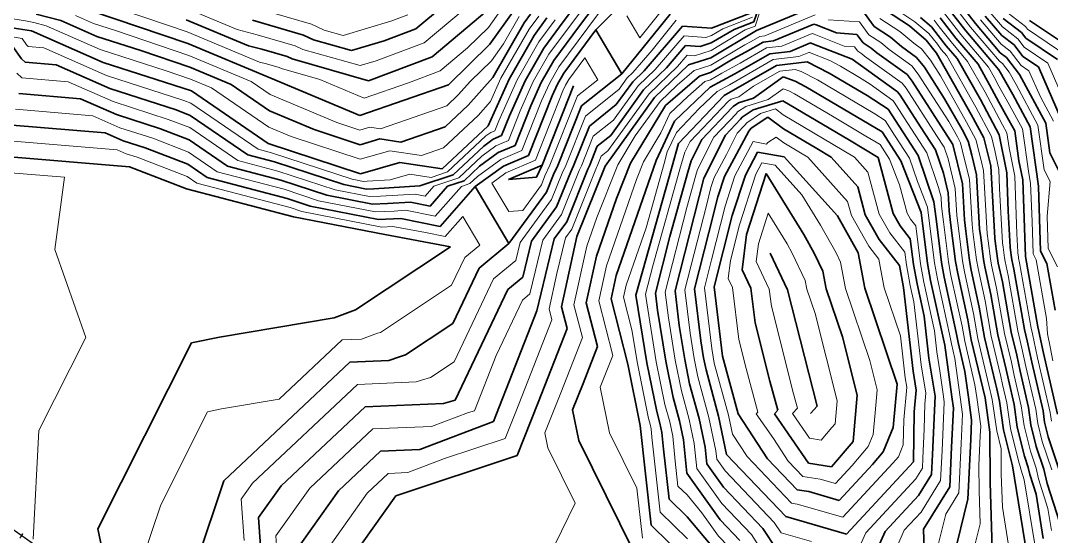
# Model space of a CAD drawing. Header units: millimetres. Extents: x -861324 to 439029, y -308065 to 694685.
# Drawn here: x -289359 to -162826, y 163648 to 227030 of the extents above; entities that cross this region are included whole.
import ezdxf

# ---------------------------------------------------------------- set-up
doc = ezdxf.new("R2010")
doc.units = ezdxf.units.MM
for name, color, linetype, lineweight in [('C-TOPO-MAJR', 7, 'Continuous', 35), ('C-TOPO-MINR', 7, 'Continuous', 9), ('S-BEAM', 12, 'Continuous', 9)]:
    doc.layers.add(name, color=color, linetype=linetype, lineweight=lineweight)

# ---------------------------------------------------------------- blocks, each defined once
blk = doc.blocks.new('Dầm C52 - Dầm C52-19794-BỐ TRÍ BÈ PIN HỒ BẢN MÒNG')
at = {"layer": 'S-BEAM', "color": 7}
for p, q in [((-39613, -20), (-39613, 20)), ((-39613, 20), (-39433, 20)), ((-39393, 20), (-38947, 20)), ((38987, 20), (39347, 20)), ((39387, 20), (39613, 20)), ((39613, 20), (39613, -20)), ((-39433, -20), (-39613, -20)), ((-38947, -20), (-39393, -20)), ((39347, -20), (38987, -20)), ((39613, -20), (39387, -20))]:
    blk.add_line(p, q, dxfattribs=at)
blk = doc.blocks.new('Dầm C52 - Hộp 40x60-V214-BỐ TRÍ BÈ PIN HỒ BẢN MÒNG')
at = {"layer": 'S-BEAM', "color": 7}
for p, q in [((-145891, 20), (145891, 20)), ((145891, -20), (-145891, -20))]:
    blk.add_line(p, q, dxfattribs=at)
blk = doc.blocks.new('HOBANMONG_BEPIN 6_rvt-1-BỐ TRÍ BÈ PIN HỒ BẢN MÒNG')
at = {"layer": 'S-BEAM', "lineweight": 9}
for name, p, rotation in [('Dầm C52 - Hộp 40x60-V214-BỐ TRÍ BÈ PIN HỒ BẢN MÒNG', (-329777, 192132), 324.9999999999993), ('Dầm C52 - Dầm C52-19794-BỐ TRÍ BÈ PIN HỒ BẢN MÒNG', (-311820, 131500), 54.99999999999903)]:
    blk.add_blockref(name, p, dxfattribs=dict(at, rotation=rotation))

msp = doc.modelspace()

# ---------------------------------------------------------------- linework, layer by layer
at = {"layer": 'C-TOPO-MAJR'}
for p, q in [((-215650, 233194), (-220736, 226391)), ((-218929, 231974), (-222744, 226872)), ((-213413, 231261), (-218729, 225910)), ((-199364, 226897), (-198164, 230388)), ((-176263, 229528), (-173341, 225766)), ((-174334, 229495), (-172143, 226674)), ((-284420, 227029), (-287438, 227834)), ((-268817, 224212), (-280817, 228280)), ((-237460, 228834), (-240824, 226014)), ((-232111, 228223), (-238838, 222583)), ((-228766, 228314), (-231750, 224133)), ((-226758, 227833), (-227550, 226763)), ((-215553, 220485), (-209637, 227836)), ((-204537, 226088), (-199693, 227990)), ((-199034, 225804), (-191610, 228905)), ((-186103, 228393), (-184564, 226291)), ((-183203, 228295), (-180235, 226368)), ((-288022, 225778), (-294511, 226790)), ((-280012, 225078), (-284420, 227029)), ((-261398, 223930), (-269037, 227124)), ((-254642, 225259), (-260878, 227063)), ((-227550, 226763), (-231390, 220043)), ((-224751, 227352), (-226334, 225213)), ((-222744, 226872), (-225118, 223662)), ((-201786, 225946), (-199364, 226897)), ((-196953, 224528), (-192004, 226595)), ((-192004, 226595), (-191685, 226495)), ((-191685, 226495), (-189209, 225520)), ((-178911, 227422), (-177558, 226268)), ((-176487, 227366), (-174539, 224857)), ((-172143, 226674), (-169100, 223086)), ((-170945, 227582), (-168918, 225192)), ((-168736, 227299), (-166480, 225557)), ((-165512, 227062), (-159754, 223175)), ((-279206, 221876), (-288022, 225778)), ((-253402, 224672), (-254642, 225259)), ((-240824, 226014), (-244734, 224547)), ((-220736, 226391), (-223903, 222112)), ((-218729, 225910), (-222687, 220561)), ((-215553, 220485), (-218729, 225910)), ((-212822, 220853), (-208098, 226343)), ((-208098, 226343), (-204537, 226088)), ((-204623, 222467), (-199034, 225804)), ((-204580, 224278), (-201786, 225946)), ((-189209, 225520), (-186694, 225339)), ((-186694, 225339), (-185925, 224288)), ((-184564, 226291), (-182585, 225007)), ((-180235, 226368), (-178205, 224638)), ((-177558, 226268), (-176712, 225203)), ((-173341, 225766), (-169282, 220980)), ((-166480, 225557), (-165949, 224859)), ((-274596, 223335), (-280012, 225078)), ((-258631, 219954), (-268817, 224212)), ((-248723, 223340), (-253402, 224672)), ((-244734, 224547), (-248723, 223340)), ((-231750, 224133), (-236852, 219151)), ((-226334, 225213), (-229406, 219836)), ((-210091, 221221), (-207729, 223966)), ((-207729, 223966), (-205949, 223839)), ((-205949, 223839), (-204580, 224278)), ((-200361, 223138), (-198211, 224379)), ((-198211, 224379), (-196953, 224528)), ((-194872, 223251), (-192398, 224285)), ((-192398, 224285), (-192238, 224235)), ((-192238, 224235), (-187286, 222284)), ((-185925, 224288), (-184935, 223645)), ((-182585, 225007), (-181232, 223853)), ((-178205, 224638), (-176936, 223041)), ((-176712, 225203), (-175738, 223949)), ((-174539, 224857), (-171834, 221667)), ((-168918, 225192), (-167414, 224032)), ((-167414, 224032), (-166349, 222632)), ((-165949, 224859), (-162086, 222252)), ((-289231, 222316), (-290335, 223904)), ((-268596, 221301), (-274596, 223335)), ((-259755, 223508), (-261398, 223930)), ((-256636, 222607), (-259755, 223508)), ((-225118, 223662), (-227422, 219630)), ((-201872, 222325), (-200361, 223138)), ((-201687, 220472), (-197387, 222953)), ((-197387, 222953), (-194872, 223251)), ((-184935, 223645), (-184259, 223068)), ((-184259, 223068), (-180543, 220393)), ((-181232, 223853), (-179374, 222515)), ((-176936, 223041), (-172668, 215485)), ((-175738, 223949), (-174385, 222354)), ((-169100, 223086), (-168348, 222506)), ((-288810, 221918), (-289231, 222316)), ((-285012, 221601), (-288810, 221918)), ((-278400, 218674), (-285012, 221601)), ((-268375, 218390), (-279206, 221876)), ((-256017, 222313), (-256636, 222607)), ((-246659, 219648), (-256017, 222313)), ((-238838, 222583), (-246659, 219648)), ((-223903, 222112), (-225439, 219424)), ((-211537, 217562), (-207360, 221590)), ((-207360, 221590), (-204623, 222467)), ((-204666, 220657), (-201872, 222325)), ((-203014, 217806), (-196563, 221527)), ((-196563, 221527), (-192791, 221975)), ((-192791, 221975), (-190120, 220586)), ((-187286, 222284), (-181711, 218270)), ((-179374, 222515), (-178422, 221318)), ((-174385, 222354), (-171540, 217316)), ((-171834, 221667), (-170411, 219148)), ((-168348, 222506), (-166749, 220405)), ((-166349, 222632), (-164417, 221328)), ((-263503, 219172), (-268596, 221301)), ((-222687, 220561), (-223455, 219217)), ((-220506, 216541), (-215553, 220485)), ((-214214, 219511), (-212822, 220853)), ((-212876, 218536), (-210091, 221221)), ((-210198, 216588), (-206035, 220218)), ((-206035, 220218), (-204666, 220657)), ((-204709, 218846), (-201687, 220472)), ((-190120, 220586), (-185436, 217822)), ((-180543, 220393), (-179908, 219594)), ((-178422, 221318), (-175931, 217431)), ((-169282, 220980), (-167578, 217937)), ((-166749, 220405), (-163516, 214438)), ((-164417, 221328), (-161608, 214916)), ((-258792, 215937), (-263503, 219172)), ((-247719, 215367), (-258631, 219954)), ((-236852, 219151), (-247719, 215367)), ((-231390, 220043), (-234410, 216627)), ((-229406, 219836), (-231969, 214102)), ((-227422, 219630), (-229344, 215329)), ((-225439, 219424), (-226720, 216556)), ((-225343, 209263), (-221471, 219011)), ((-223455, 219217), (-224096, 217784)), ((-216238, 216700), (-214214, 219511)), ((-199402, 217498), (-195739, 220101)), ((-195739, 220101), (-194291, 219582)), ((-194291, 219582), (-192955, 218888)), ((-179908, 219594), (-174926, 211821)), ((-170411, 219148), (-169260, 216991)), ((-282002, 217423), (-289597, 218059)), ((-270277, 216059), (-278400, 218674)), ((-258953, 211919), (-268375, 218390)), ((-224096, 217784), (-226999, 210473)), ((-216924, 212915), (-212876, 218536)), ((-209093, 214667), (-204709, 218846)), ((-208608, 211926), (-203014, 217806)), ((-192955, 218888), (-183587, 213360)), ((-185436, 217822), (-182880, 216148)), ((-181711, 218270), (-181394, 217871)), ((-181394, 217871), (-178903, 213984)), ((-167578, 217937), (-165423, 213959)), ((-277594, 215472), (-282002, 217423)), ((-234410, 216627), (-237237, 213978)), ((-226720, 216556), (-228656, 211683)), ((-223410, 209230), (-220506, 216541)), ((-219540, 214071), (-216238, 216700)), ((-217610, 209131), (-211537, 217562)), ((-214474, 209492), (-210198, 216588)), ((-201992, 216356), (-201898, 216476)), ((-201898, 216476), (-201218, 216927)), ((-201218, 216927), (-199402, 217498)), ((-199422, 216049), (-195790, 217190)), ((-195790, 217190), (-187595, 212331)), ((-175931, 217431), (-173797, 213653)), ((-171540, 217316), (-169238, 213002)), ((-169260, 216991), (-168408, 215470)), ((-272179, 213729), (-277594, 215472)), ((-268527, 215386), (-270277, 216059)), ((-261461, 210533), (-268527, 215386)), ((-253336, 213643), (-258792, 215937)), ((-229344, 215329), (-230312, 212892)), ((-205722, 212436), (-201992, 216356)), ((-200971, 214906), (-200782, 215147)), ((-200782, 215147), (-199422, 216049)), ((-199666, 213817), (-197626, 215170)), ((-197626, 215170), (-195701, 213732)), ((-182880, 216148), (-179183, 210461)), ((-172668, 215485), (-171134, 212608)), ((-168408, 215470), (-167330, 213481)), ((-278992, 213246), (-290385, 214199)), ((-237237, 213978), (-242670, 212086)), ((-231969, 214102), (-237622, 208805)), ((-221476, 209197), (-219540, 214071)), ((-211339, 209853), (-209093, 214667)), ((-202835, 212946), (-200971, 214906)), ((-178903, 213984), (-177054, 211141)), ((-165423, 213959), (-164397, 206667)), ((-163516, 214438), (-163000, 210772)), ((-276788, 212270), (-278992, 213246)), ((-268679, 212382), (-272179, 213729)), ((-247681, 211783), (-253336, 213643)), ((-230312, 212892), (-231345, 212452)), ((-218575, 211601), (-216924, 212915)), ((-205500, 207659), (-202835, 212946)), ((-202944, 207855), (-199949, 213456)), ((-199949, 213456), (-199666, 213817)), ((-195701, 213732), (-191603, 211302)), ((-183587, 213360), (-181312, 209782)), ((-173797, 213653), (-173030, 212215)), ((-171134, 212608), (-170267, 209168)), ((-169238, 213002), (-168308, 208321)), ((-167330, 213481), (-166815, 209815)), ((-274081, 211399), (-276788, 212270)), ((-268831, 209378), (-274081, 211399)), ((-263968, 209147), (-268679, 212382)), ((-247644, 208199), (-258953, 211919)), ((-245258, 212486), (-247681, 211783)), ((-242670, 212086), (-245258, 212486)), ((-232493, 211614), (-236261, 208082)), ((-231345, 212452), (-232493, 211614)), ((-228656, 211683), (-230722, 210802)), ((-219543, 209164), (-218575, 211601)), ((-209393, 209122), (-208608, 211926)), ((-207054, 209793), (-205722, 212436)), ((-187595, 212331), (-184099, 210216)), ((-174926, 211821), (-173757, 206967)), ((-173030, 212215), (-172596, 210494)), ((-275983, 209068), (-291173, 210339)), ((-258183, 209670), (-261461, 210533)), ((-230722, 210802), (-233016, 209125)), ((-226999, 210473), (-230099, 209152)), ((-200389, 208051), (-198891, 210852)), ((-198891, 210852), (-195612, 210273)), ((-195612, 210273), (-189093, 203021)), ((-191603, 211302), (-189855, 210245)), ((-189855, 210245), (-186596, 206619)), ((-184099, 210216), (-182239, 203311)), ((-179183, 210461), (-177248, 204767)), ((-177054, 211141), (-176087, 208294)), ((-172596, 210494), (-172012, 208068)), ((-163000, 210772), (-161560, 207851)), ((-268983, 206374), (-275983, 209068)), ((-266475, 207761), (-268831, 209378)), ((-257412, 207422), (-263968, 209147)), ((-249700, 206881), (-258183, 209670)), ((-242797, 209604), (-247644, 208199)), ((-237622, 208805), (-242797, 209604)), ((-233016, 209125), (-234901, 207360)), ((-230099, 209152), (-233540, 206637)), ((-225343, 209263), (-229475, 207502)), ((-226048, 207771), (-225343, 209263)), ((-223939, 208111), (-223410, 209230)), ((-222321, 202313), (-219719, 208791)), ((-221829, 208451), (-221476, 209197)), ((-221078, 200493), (-217610, 209131)), ((-219719, 208791), (-219543, 209164)), ((-216250, 195700), (-211339, 209853)), ((-216209, 205173), (-214474, 209492)), ((-213836, 193303), (-209393, 209122)), ((-207446, 208390), (-207054, 209793)), ((-181312, 209782), (-178813, 203456)), ((-170267, 209168), (-169758, 200289)), ((-166815, 209815), (-166350, 207475)), ((-256641, 205174), (-266463, 207757)), ((-236261, 208082), (-240336, 206722)), ((-229475, 207502), (-226048, 207771)), ((-224806, 205951), (-223939, 208111)), ((-223563, 204132), (-221829, 208451)), ((-209668, 200481), (-207446, 208390)), ((-209026, 193806), (-205500, 207659)), ((-203751, 205361), (-202944, 207855)), ((-202002, 203063), (-200389, 208051)), ((-200254, 200765), (-197833, 208248)), ((-197833, 208248), (-193214, 200742)), ((-176087, 208294), (-175503, 205867)), ((-172012, 208068), (-171631, 201409)), ((-168308, 208321), (-168140, 203609)), ((-255871, 202926), (-268983, 206374)), ((-251757, 205563), (-257412, 207422)), ((-246898, 206332), (-249700, 206881)), ((-245991, 206371), (-246898, 206332)), ((-240336, 206722), (-245991, 206371)), ((-236938, 206679), (-239093, 204229)), ((-233540, 206637), (-237849, 201736)), ((-234901, 207360), (-236938, 206679)), ((-229408, 199623), (-233540, 206637)), ((-186596, 206619), (-185666, 203166)), ((-173757, 206967), (-173503, 202528)), ((-166350, 207475), (-166013, 198050)), ((-164392, 206628), (-164145, 198712)), ((-253814, 204244), (-256641, 205174)), ((-246152, 204465), (-251757, 205563)), ((-229408, 199623), (-224806, 205951)), ((-218664, 198097), (-216209, 205173)), ((-204858, 200984), (-203751, 205361)), ((-175503, 205867), (-175376, 203648)), ((-245407, 202598), (-253814, 204244)), ((-244338, 204543), (-246152, 204465)), ((-241510, 204718), (-244338, 204543)), ((-239093, 204229), (-241510, 204718)), ((-226632, 199913), (-223563, 204132)), ((-177248, 204767), (-176984, 202683)), ((-244661, 200731), (-255871, 202926)), ((-242685, 202715), (-245407, 202598)), ((-237849, 201736), (-242685, 202715)), ((-204216, 194309), (-202002, 203063)), ((-189093, 203021), (-186538, 198479)), ((-185666, 203166), (-183963, 200138)), ((-182239, 203311), (-181388, 201797)), ((-178813, 203456), (-178052, 197197)), ((-176984, 202683), (-176332, 197319)), ((-175376, 203648), (-175156, 201911)), ((-173503, 202528), (-173327, 201139)), ((-168140, 203609), (-167886, 199170)), ((-223855, 200203), (-222321, 202313)), ((-181388, 201797), (-180152, 200204)), ((-175156, 201911), (-174612, 197441)), ((-171631, 201409), (-171499, 200367)), ((-236606, 199243), (-244661, 200731)), ((-225992, 191377), (-223855, 200203)), ((-222953, 191858), (-221078, 200493)), ((-211431, 193554), (-209668, 200481)), ((-206621, 194057), (-204858, 200984)), ((-200775, 196385), (-200254, 200765)), ((-193214, 200742), (-191936, 198471)), ((-183963, 200138), (-181491, 196953)), ((-180152, 200204), (-179771, 197075)), ((-173327, 201139), (-172892, 197563)), ((-171499, 200367), (-171173, 197685)), ((-169758, 200289), (-169670, 199595)), ((-248244, 191478), (-236606, 199243)), ((-233068, 196621), (-229408, 199623)), ((-227700, 195500), (-226632, 199913)), ((-169670, 199595), (-169453, 197806)), ((-167886, 199170), (-167842, 198822)), ((-167842, 198822), (-167733, 197928)), ((-164145, 198712), (-163384, 197194)), ((-219914, 192340), (-218664, 198097)), ((-195206, 193960), (-197334, 198462)), ((-191936, 198471), (-190872, 196220)), ((-186538, 198479), (-185721, 194154)), ((-174612, 197441), (-174327, 195940)), ((-172892, 197563), (-172664, 196362)), ((-171173, 197685), (-171002, 196784)), ((-169453, 197806), (-169339, 197206)), ((-167733, 197928), (-167676, 197628)), ((-167676, 197628), (-167428, 196491)), ((-166013, 198050), (-164491, 189412)), ((-236304, 189821), (-233068, 196621)), ((-199711, 194134), (-200775, 196385)), ((-190872, 196220), (-190463, 194057)), ((-181491, 196953), (-180978, 194251)), ((-179771, 197075), (-179315, 194673)), ((-178052, 197197), (-177653, 195095)), ((-176332, 197319), (-175990, 195517)), ((-172664, 196362), (-171673, 191811)), ((-171002, 196784), (-170258, 193371)), ((-169339, 197206), (-168843, 194931)), ((-167428, 196491), (-166124, 189087)), ((-163384, 197194), (-162369, 191436)), ((-229530, 193999), (-227700, 195500)), ((-216875, 192821), (-216250, 195700)), ((-177653, 195095), (-175917, 187132)), ((-175990, 195517), (-174502, 188691)), ((-174327, 195940), (-173087, 190251)), ((-168843, 194931), (-167756, 188761)), ((-236001, 180399), (-229530, 193999)), ((-208513, 189555), (-209026, 193806)), ((-205852, 187680), (-206621, 194057)), ((-203191, 185806), (-204216, 194309)), ((-199198, 189883), (-199711, 194134)), ((-191578, 179643), (-195206, 193960)), ((-190463, 194057), (-188471, 188152)), ((-185721, 194154), (-181737, 182343)), ((-180978, 194251), (-179797, 183939)), ((-179315, 194673), (-178448, 190691)), ((-218541, 186988), (-219914, 192340)), ((-214816, 184793), (-216875, 192821)), ((-212491, 184996), (-213836, 193303)), ((-211175, 191429), (-211431, 193554)), ((-170258, 193371), (-169388, 188435)), ((-250850, 190525), (-248244, 191478)), ((-231309, 177763), (-225992, 191377)), ((-222266, 189182), (-222953, 191858)), ((-210166, 185198), (-211175, 191429)), ((-171673, 191811), (-171020, 188109)), ((-264941, 188139), (-250850, 190525)), ((-242123, 185939), (-236304, 189821)), ((-197384, 182724), (-199198, 189883)), ((-178448, 190691), (-177857, 185536)), ((-173087, 190251), (-172653, 187783)), ((-225811, 180107), (-222266, 189182)), ((-207841, 185401), (-208513, 189555)), ((-174502, 188691), (-174285, 187457)), ((-167756, 188761), (-167082, 185918)), ((-166124, 189087), (-165787, 187665)), ((-164491, 189412), (-163805, 186156)), ((-279882, 164574), (-268400, 187414)), ((-268400, 187414), (-264941, 188139)), ((-205516, 185604), (-205852, 187680)), ((-188471, 188152), (-186657, 180993)), ((-174285, 187457), (-173443, 183904)), ((-172653, 187783), (-170969, 180676)), ((-171020, 188109), (-169673, 182423)), ((-169388, 188435), (-168378, 184170)), ((-165787, 187665), (-165238, 185060)), ((-220314, 182450), (-218541, 186988)), ((-175917, 187132), (-175049, 180805)), ((-163805, 186156), (-162071, 178673)), ((-264428, 170484), (-248964, 185055)), ((-248964, 185055), (-244145, 185258)), ((-244145, 185258), (-242842, 185734)), ((-242842, 185734), (-242123, 185939)), ((-213288, 177296), (-214816, 184793)), ((-211269, 178998), (-212491, 184996)), ((-209249, 180700), (-210166, 185198)), ((-207230, 182402), (-207841, 185401)), ((-205210, 184104), (-205516, 185604)), ((-201267, 178694), (-203191, 185806)), ((-177857, 185536), (-177089, 180870)), ((-167082, 185918), (-166671, 183964)), ((-165238, 185060), (-163851, 179074)), ((-203671, 178414), (-205210, 184104)), ((-179797, 183939), (-179413, 181606)), ((-173443, 183904), (-173009, 180740)), ((-168378, 184170), (-168103, 182868)), ((-166671, 183964), (-165630, 179474)), ((-221615, 179189), (-220314, 182450)), ((-206075, 178135), (-207230, 182402)), ((-196422, 179168), (-197384, 182724)), ((-181737, 182343), (-182240, 177032)), ((-169673, 182423), (-169536, 181772)), ((-168103, 182868), (-167410, 179875)), ((-186657, 180993), (-187147, 175306)), ((-179413, 181606), (-179664, 178951)), ((-169536, 181772), (-169189, 180275)), ((-247077, 179586), (-237439, 179990)), ((-237439, 179990), (-236001, 180399)), ((-228415, 173585), (-225811, 180107)), ((-208480, 177855), (-209249, 180700)), ((-177089, 180870), (-177419, 173710)), ((-175049, 180805), (-174854, 179399)), ((-173009, 180740), (-172618, 177929)), ((-170969, 180676), (-170383, 176459)), ((-169189, 180275), (-168701, 176761)), ((-167410, 179875), (-167019, 177064)), ((-257386, 169872), (-247077, 179586)), ((-220851, 175440), (-221615, 179189)), ((-210884, 177576), (-211269, 178998)), ((-202692, 173718), (-203671, 178414)), ((-197663, 173181), (-201267, 178694)), ((-196830, 178724), (-196422, 179168)), ((-192634, 172645), (-196830, 178724)), ((-192394, 178755), (-191578, 179643)), ((-179664, 178951), (-179765, 172793)), ((-174854, 179399), (-175074, 174626)), ((-165630, 179474), (-165338, 177366)), ((-163851, 179074), (-163656, 177668)), ((-240371, 174318), (-231309, 177763)), ((-211944, 165044), (-213288, 177296)), ((-210639, 176401), (-210884, 177576)), ((-207990, 175507), (-208480, 177855)), ((-205341, 174612), (-206075, 178135)), ((-172618, 177929), (-172729, 175543)), ((-165338, 177366), (-164679, 174710)), ((-163656, 177668), (-163217, 175897)), ((-210428, 174365), (-210639, 176401)), ((-182240, 177032), (-183456, 174050)), ((-170383, 176459), (-170340, 170284)), ((-168701, 176761), (-167603, 172334)), ((-167019, 177064), (-166141, 173522)), ((-163217, 175897), (-161822, 171704)), ((-214132, 161849), (-220851, 175440)), ((-207569, 171435), (-207990, 175507)), ((-187147, 175306), (-189801, 172212)), ((-175074, 174626), (-175306, 169754)), ((-172729, 175543), (-173077, 168235)), ((-164679, 174710), (-163749, 171914)), ((-250345, 169259), (-245190, 174116)), ((-245190, 174116), (-240371, 174318)), ((-228415, 173585), (-243303, 168647)), ((-209757, 168239), (-210428, 174365)), ((-205130, 172576), (-205341, 174612)), ((-195431, 166093), (-202692, 173718)), ((-183456, 174050), (-184783, 172503)), ((-177419, 173710), (-177535, 171274)), ((-166141, 173522), (-165676, 172124)), ((-203086, 169707), (-205130, 172576)), ((-194032, 169369), (-197663, 173181)), ((-189801, 172212), (-192634, 172645)), ((-184783, 172503), (-188892, 168076)), ((-179765, 172793), (-187983, 163939)), ((-167603, 172334), (-165827, 161448)), ((-165676, 172124), (-165482, 171250)), ((-203479, 165697), (-207569, 171435)), ((-177535, 171274), (-179138, 168675)), ((-165482, 171250), (-164703, 168830)), ((-163749, 171914), (-163361, 170166)), ((-269195, 156270), (-264428, 170484)), ((-260151, 165974), (-257386, 169872)), ((-198245, 164624), (-203086, 169707)), ((-175306, 169754), (-178511, 164557)), ((-170340, 170284), (-170078, 162139)), ((-163361, 170166), (-161802, 165325)), ((-255874, 161463), (-250345, 169259)), ((-251597, 156952), (-243303, 168647)), ((-192616, 169152), (-194032, 169369)), ((-188892, 168076), (-192616, 169152)), ((-179138, 168675), (-183247, 164248)), ((-164703, 168830), (-163815, 163386)), ((-207526, 166043), (-209757, 168239)), ((-173077, 168235), (-174843, 161027)), ((-259428, 155800), (-260151, 165974)), ((-203873, 161687), (-207526, 166043)), ((-187983, 163939), (-195431, 166093)), ((-278055, 155940), (-279882, 164574)), ((-207482, 160651), (-211944, 165044)), ((-201059, 163156), (-203479, 165697)), ((-196572, 162074), (-198245, 164624)), ((-178511, 164557), (-178366, 158561)), ((-183247, 164248), (-185094, 160062))]:
    msp.add_line(p, q, dxfattribs=at)
at = {"layer": 'C-TOPO-MINR'}
for p, q in [((-217289, 232584), (-221740, 226631)), ((-268927, 225668), (-279428, 229227)), ((-217189, 229552), (-219733, 226151)), ((-175298, 229511), (-172742, 226220)), ((-288758, 227010), (-294166, 227854)), ((-262782, 225918), (-269148, 228579)), ((-253644, 226585), (-261440, 228840)), ((-234785, 228529), (-239831, 224298)), ((-230438, 228269), (-231930, 226178)), ((-213364, 224907), (-210406, 228582)), ((-199199, 226351), (-198599, 228096)), ((-182046, 228501), (-179573, 226895)), ((-176375, 228447), (-173940, 225312)), ((-170346, 228036), (-168827, 226245)), ((-168645, 228352), (-166013, 226320)), ((-287730, 226806), (-288758, 227010)), ((-286221, 226404), (-287730, 226806)), ((-280415, 226679), (-282619, 227655)), ((-277707, 225807), (-280415, 226679)), ((-252095, 225852), (-253644, 226585)), ((-243772, 226996), (-249755, 225185)), ((-241817, 227730), (-243772, 226996)), ((-228158, 227539), (-230078, 224178)), ((-225755, 227593), (-226942, 225988)), ((-223747, 227112), (-225726, 224438)), ((-221740, 226631), (-224511, 222887)), ((-214952, 227619), (-213364, 224907)), ((-211825, 223414), (-208867, 227089)), ((-203162, 226017), (-199528, 227444)), ((-197994, 225166), (-191807, 227750)), ((-190170, 227137), (-186399, 226866)), ((-186399, 226866), (-185244, 225290)), ((-183883, 227293), (-181410, 225688)), ((-179573, 226895), (-177882, 225453)), ((-177234, 227083), (-176599, 226284)), ((-171544, 227128), (-169009, 224139)), ((-289178, 224841), (-294856, 225726)), ((-279609, 223477), (-286221, 226404)), ((-268706, 222757), (-277707, 225807)), ((-260015, 221942), (-268927, 225668)), ((-260316, 225286), (-262782, 225918)), ((-255639, 223933), (-260316, 225286)), ((-249755, 225185), (-252095, 225852)), ((-231930, 226178), (-234481, 223687)), ((-226942, 225988), (-230398, 219940)), ((-219733, 226151), (-223295, 221337)), ((-204602, 223372), (-200410, 225875)), ((-204559, 225183), (-203162, 226017)), ((-200410, 225875), (-199199, 226351)), ((-195913, 223890), (-192201, 225440)), ((-192201, 225440), (-191962, 225365)), ((-191962, 225365), (-188247, 223902)), ((-185244, 225290), (-183760, 224326)), ((-181410, 225688), (-179719, 224245)), ((-177882, 225453), (-176824, 224122)), ((-176599, 226284), (-175139, 224403)), ((-173940, 225312), (-170558, 221323)), ((-172742, 226220), (-169191, 222033)), ((-168827, 226245), (-166947, 224795)), ((-166013, 226320), (-165749, 225973)), ((-165749, 225973), (-160920, 222713)), ((-288627, 224047), (-289178, 224841)), ((-288416, 223848), (-288627, 224047)), ((-239831, 224298), (-245697, 222097)), ((-230078, 224178), (-231570, 222088)), ((-225726, 224438), (-228414, 219733)), ((-211456, 221037), (-207914, 225155)), ((-207914, 225155), (-205243, 224963)), ((-205243, 224963), (-204559, 225183)), ((-204645, 221562), (-200453, 224065)), ((-200453, 224065), (-199698, 224471)), ((-199698, 224471), (-198622, 225092)), ((-198622, 225092), (-197994, 225166)), ((-183760, 224326), (-182745, 223461)), ((-179719, 224245), (-178790, 223576)), ((-176824, 224122), (-176337, 223495)), ((-175139, 224403), (-173109, 222010)), ((-169009, 224139), (-167881, 223269)), ((-166947, 224795), (-166149, 223746)), ((-286517, 223689), (-288416, 223848)), ((-278803, 220275), (-286517, 223689)), ((-271486, 220862), (-279609, 223477)), ((-261067, 219563), (-268706, 222757)), ((-254709, 223493), (-255639, 223933)), ((-247691, 221494), (-254709, 223493)), ((-234481, 223687), (-237845, 220867)), ((-224511, 222887), (-226430, 219527)), ((-214187, 220669), (-211825, 223414)), ((-208725, 221405), (-207544, 222778)), ((-207544, 222778), (-206654, 222714)), ((-206654, 222714), (-204602, 223372)), ((-201024, 221805), (-197799, 223666)), ((-197799, 223666), (-195913, 223890)), ((-193832, 222613), (-192595, 223130)), ((-192595, 223130), (-192515, 223105)), ((-192515, 223105), (-190038, 222129)), ((-188247, 223902), (-186990, 223811)), ((-186990, 223811), (-186605, 223286)), ((-186605, 223286), (-186110, 222965)), ((-186110, 222965), (-185772, 222676)), ((-182745, 223461), (-179958, 221454)), ((-178790, 223576), (-177679, 222179)), ((-176337, 223495), (-175660, 222697)), ((-167881, 223269), (-166549, 221519)), ((-166149, 223746), (-163251, 221790)), ((-259193, 221731), (-260015, 221942)), ((-257634, 221281), (-259193, 221731)), ((-245697, 222097), (-247691, 221494)), ((-231570, 222088), (-234121, 219597)), ((-220100, 222461), (-222079, 219786)), ((-218512, 219748), (-220100, 222461)), ((-206697, 220904), (-204645, 221562)), ((-203291, 220586), (-201024, 221805)), ((-202351, 219139), (-196975, 222240)), ((-196975, 222240), (-193832, 222613)), ((-190038, 222129), (-188703, 221435)), ((-188703, 221435), (-186361, 220053)), ((-185772, 222676), (-181127, 219331)), ((-179958, 221454), (-179165, 220456)), ((-177679, 222179), (-176433, 220236)), ((-175660, 222697), (-172104, 216401)), ((-173109, 222010), (-170975, 218232)), ((-169191, 222033), (-168815, 221743)), ((-168815, 221743), (-168015, 220692)), ((-166549, 221519), (-165583, 220867)), ((-163251, 221790), (-160911, 216447)), ((-289203, 219989), (-289836, 220585)), ((-269326, 217225), (-278803, 220275)), ((-268486, 219845), (-271486, 220862)), ((-257324, 221134), (-257634, 221281)), ((-252645, 219801), (-257324, 221134)), ((-237845, 220867), (-241756, 219400)), ((-223295, 221337), (-224447, 219320)), ((-214883, 219998), (-214187, 220669)), ((-213545, 219024), (-211456, 221037)), ((-212206, 218049), (-208725, 221405)), ((-208779, 219089), (-206697, 220904)), ((-204688, 219752), (-203291, 220586)), ((-199376, 218953), (-196151, 220814)), ((-196151, 220814), (-194265, 221038)), ((-194265, 221038), (-193541, 220779)), ((-193541, 220779), (-191538, 219737)), ((-179165, 220456), (-175428, 214626)), ((-176433, 220236), (-173233, 214569)), ((-170558, 221323), (-169847, 220064)), ((-168015, 220692), (-167163, 219171)), ((-165583, 220867), (-164178, 217661)), ((-283507, 219512), (-289203, 219989)), ((-277997, 217073), (-283507, 219512)), ((-265939, 218781), (-268486, 219845)), ((-258712, 217945), (-261067, 219563)), ((-247189, 217508), (-252645, 219801)), ((-241756, 219400), (-247189, 217508)), ((-234121, 219597), (-235631, 217889)), ((-230398, 219940), (-231679, 217072)), ((-228414, 219733), (-230657, 214716)), ((-226430, 219527), (-228032, 215943)), ((-224447, 219320), (-225408, 217170)), ((-222463, 219114), (-222783, 218397)), ((-222079, 219786), (-222463, 219114)), ((-220989, 217776), (-218512, 219748)), ((-216581, 214808), (-213545, 219024)), ((-215896, 218593), (-214883, 219998)), ((-210868, 217075), (-208779, 219089)), ((-207454, 217717), (-205372, 219532)), ((-205372, 219532), (-204688, 219752)), ((-203862, 218326), (-202351, 219139)), ((-201208, 217652), (-199376, 218953)), ((-191538, 219737), (-184511, 215591)), ((-186361, 220053), (-185083, 219216)), ((-185083, 219216), (-182296, 217209)), ((-181127, 219331), (-180651, 218733)), ((-169847, 220064), (-169271, 218985)), ((-169271, 218985), (-167993, 216703)), ((-167163, 219171), (-164469, 214198)), ((-258873, 213928), (-265939, 218781)), ((-250528, 214505), (-258712, 217945)), ((-235631, 217889), (-237044, 216565)), ((-222783, 218397), (-226171, 209868)), ((-224376, 209247), (-220989, 217776)), ((-220023, 215306), (-215896, 218593)), ((-217267, 211023), (-212206, 218049)), ((-209646, 215627), (-207454, 217717)), ((-206053, 216236), (-203862, 218326)), ((-202116, 217366), (-201208, 217652)), ((-197596, 217344), (-195764, 218645)), ((-195764, 218645), (-195040, 218386)), ((-195040, 218386), (-194372, 218039)), ((-194372, 218039), (-189688, 215275)), ((-180651, 218733), (-176914, 212903)), ((-170975, 218232), (-169249, 214996)), ((-164178, 217661), (-162562, 214677)), ((-271228, 214894), (-277997, 217073)), ((-268451, 216888), (-269326, 217225)), ((-260207, 211226), (-268451, 216888)), ((-237044, 216565), (-245195, 213727)), ((-231679, 217072), (-233190, 215364)), ((-225408, 217170), (-227828, 211078)), ((-213904, 212859), (-210868, 217075)), ((-207165, 212181), (-202503, 217081)), ((-202503, 217081), (-202456, 217141)), ((-202456, 217141), (-202116, 217366)), ((-201340, 215811), (-200320, 216488)), ((-200320, 216488), (-197596, 217344)), ((-182296, 217209), (-182137, 217009)), ((-182137, 217009), (-180891, 215066)), ((-172104, 216401), (-170186, 212805)), ((-167993, 216703), (-166377, 213720)), ((-280497, 215335), (-289991, 216129)), ((-277191, 213871), (-280497, 215335)), ((-233190, 215364), (-237429, 211391)), ((-228032, 215943), (-229484, 212288)), ((-222443, 209214), (-220023, 215306)), ((-210769, 213220), (-209646, 215627)), ((-208851, 213296), (-206053, 216236)), ((-204279, 212691), (-201481, 215631)), ((-201481, 215631), (-201340, 215811)), ((-200224, 214482), (-198524, 215609)), ((-198524, 215609), (-196708, 216180)), ((-196708, 216180), (-195745, 215461)), ((-195745, 215461), (-189599, 211817)), ((-189688, 215275), (-185591, 212846)), ((-184511, 215591), (-183233, 214754)), ((-273130, 212564), (-277191, 213871)), ((-268603, 213884), (-271228, 214894)), ((-262714, 209840), (-268603, 213884)), ((-256145, 212781), (-258873, 213928)), ((-247700, 213575), (-250528, 214505)), ((-246488, 213926), (-247700, 213575)), ((-245195, 213727), (-246488, 213926)), ((-230657, 214716), (-231141, 213497)), ((-219058, 212836), (-216581, 214808)), ((-201392, 213201), (-200460, 214181)), ((-200460, 214181), (-200224, 214482)), ((-183233, 214754), (-182096, 212965)), ((-180891, 215066), (-178119, 210801)), ((-175428, 214626), (-174361, 212737)), ((-173233, 214569), (-172082, 212412)), ((-169249, 214996), (-168823, 214236)), ((-168823, 214236), (-168284, 213241)), ((-164469, 214198), (-163696, 208700)), ((-247662, 209991), (-256145, 212781)), ((-232231, 212858), (-236941, 208444)), ((-231657, 213277), (-232231, 212858)), ((-231141, 213497), (-231657, 213277)), ((-220510, 209180), (-219058, 212836)), ((-216042, 209311), (-213904, 212859)), ((-212907, 209672), (-210769, 213220)), ((-209974, 210889), (-208851, 213296)), ((-206277, 208726), (-204279, 212691)), ((-202724, 210558), (-201392, 213201)), ((-197639, 212045), (-196619, 212722)), ((-196619, 212722), (-195656, 212002)), ((-185591, 212846), (-183843, 211788)), ((-182096, 212965), (-180247, 210122)), ((-176914, 212903), (-175990, 211481)), ((-174361, 212737), (-173978, 212018)), ((-170186, 212805), (-169752, 211085)), ((-168284, 213241), (-168026, 211409)), ((-166377, 213720), (-165603, 208222)), ((-277487, 211157), (-290779, 212269)), ((-268755, 210880), (-273130, 212564)), ((-237429, 211391), (-240146, 210446)), ((-231034, 211627), (-232755, 210369)), ((-229484, 212288), (-231034, 211627)), ((-207831, 210859), (-207165, 212181)), ((-201666, 207953), (-199420, 212154)), ((-199420, 212154), (-197780, 211865)), ((-197780, 211865), (-197639, 212045)), ((-195656, 212002), (-193607, 210788)), ((-189599, 211817), (-186977, 210231)), ((-183843, 211788), (-182706, 209999)), ((-175990, 211481), (-175506, 210058)), ((-173978, 212018), (-173761, 211158)), ((-172082, 212412), (-171431, 209831)), ((-168026, 211409), (-167329, 207898)), ((-276385, 210669), (-277487, 211157)), ((-275032, 210234), (-276385, 210669)), ((-268907, 207876), (-275032, 210234)), ((-265222, 208454), (-268755, 210880)), ((-258568, 210795), (-260207, 211226)), ((-248672, 207540), (-258568, 210795)), ((-244027, 211045), (-247662, 209991)), ((-240146, 210446), (-244027, 211045)), ((-232755, 210369), (-235581, 207721)), ((-227828, 211078), (-230410, 209977)), ((-218576, 209147), (-218092, 210366)), ((-218092, 210366), (-217267, 211023)), ((-210366, 209487), (-209974, 210889)), ((-208419, 208756), (-207831, 210859)), ((-204222, 207757), (-202724, 210558)), ((-193607, 210788), (-192733, 210259)), ((-192733, 210259), (-187844, 204820)), ((-186977, 210231), (-185348, 208417)), ((-180247, 210122), (-179280, 207274)), ((-178119, 210801), (-176668, 206531)), ((-175506, 210058), (-174630, 206417)), ((-173761, 211158), (-172885, 207517)), ((-169752, 211085), (-169287, 208744)), ((-257797, 208546), (-262714, 209840)), ((-230410, 209977), (-233278, 207881)), ((-226171, 209868), (-229787, 208327)), ((-224993, 207941), (-224376, 209247)), ((-222884, 208281), (-222443, 209214)), ((-221700, 201403), (-218664, 208961)), ((-220774, 208621), (-220510, 209180)), ((-218664, 208961), (-218576, 209147)), ((-218643, 202833), (-216042, 209311)), ((-213774, 207513), (-212907, 209672)), ((-212588, 201578), (-210366, 209487)), ((-199111, 208150), (-198362, 209550)), ((-198362, 209550), (-196722, 209260)), ((-196722, 209260), (-193463, 205634)), ((-182706, 209999), (-181456, 206836)), ((-171431, 209831), (-171139, 208618)), ((-283971, 207774), (-291567, 208409)), ((-285154, 198907), (-283971, 207774)), ((-267729, 207068), (-268907, 207876)), ((-257027, 206298), (-265222, 208454)), ((-250729, 206222), (-257797, 208546)), ((-247271, 207266), (-248672, 207540)), ((-241566, 208163), (-243990, 207460)), ((-238979, 207763), (-241566, 208163)), ((-236941, 208444), (-238979, 207763)), ((-235581, 207721), (-238637, 206700)), ((-233278, 207881), (-234221, 206998)), ((-229787, 208327), (-231508, 207069)), ((-225427, 206861), (-224993, 207941)), ((-224184, 205042), (-222884, 208281)), ((-222942, 203222), (-220774, 208621)), ((-211752, 196892), (-208419, 208756)), ((-207584, 204070), (-206473, 208025)), ((-206473, 208025), (-206277, 208726)), ((-204626, 206510), (-204222, 207757)), ((-202877, 204212), (-201666, 207953)), ((-201128, 201914), (-199111, 208150)), ((-185348, 208417), (-183953, 203238)), ((-172885, 207517), (-172567, 201968)), ((-171139, 208618), (-170695, 200849)), ((-169287, 208744), (-169203, 206388)), ((-167329, 207898), (-167077, 200830)), ((-165603, 208222), (-165371, 207051)), ((-163696, 208700), (-162976, 207240)), ((-256256, 204050), (-267729, 207068)), ((-252786, 204903), (-257027, 206298)), ((-246817, 207285), (-247271, 207266)), ((-243990, 207460), (-246817, 207285)), ((-238637, 206700), (-239714, 205475)), ((-235239, 206658), (-238471, 202982)), ((-234221, 206998), (-235239, 206658)), ((-231508, 207069), (-229442, 203563)), ((-227728, 203697), (-225427, 206861)), ((-217457, 196898), (-213774, 207513)), ((-205179, 204322), (-204626, 206510)), ((-181456, 206836), (-180526, 203383)), ((-179280, 207274), (-178030, 204111)), ((-176668, 206531), (-176376, 205317)), ((-174630, 206417), (-174440, 203088)), ((-169203, 206388), (-168822, 199730)), ((-165371, 207051), (-165203, 202339)), ((-162976, 207240), (-163335, 203001)), ((-246525, 205399), (-250729, 206222)), ((-245164, 205457), (-246525, 205399)), ((-240923, 205720), (-245164, 205457)), ((-239714, 205475), (-240923, 205720)), ((-228020, 199768), (-224184, 205042)), ((-193463, 205634), (-191153, 201881)), ((-176376, 205317), (-176312, 204207)), ((-254842, 203585), (-256256, 204050)), ((-245780, 203532), (-252786, 204903)), ((-210229, 193680), (-207584, 204070)), ((-207824, 193932), (-205179, 204322)), ((-204537, 197646), (-202877, 204212)), ((-187844, 204820), (-187379, 203093)), ((-178030, 204111), (-177898, 203070)), ((-176312, 204207), (-176070, 202297)), ((-245034, 201665), (-254842, 203585)), ((-243511, 203629), (-245780, 203532)), ((-242098, 203717), (-243511, 203629)), ((-238471, 202982), (-242098, 203717)), ((-235073, 202940), (-237228, 200489)), ((-233007, 199433), (-235073, 202940)), ((-229442, 203563), (-227728, 203697)), ((-225243, 200058), (-222942, 203222)), ((-219871, 199295), (-218643, 202833)), ((-198794, 199613), (-197584, 203355)), ((-197584, 203355), (-195274, 199602)), ((-187379, 203093), (-185250, 199309)), ((-183953, 203238), (-182675, 200967)), ((-180526, 203383), (-180100, 202626)), ((-180100, 202626), (-179482, 201830)), ((-177898, 203070), (-177192, 197258)), ((-174440, 203088), (-174241, 201525)), ((-163335, 203001), (-163211, 199043)), ((-243673, 201723), (-245034, 201665)), ((-239646, 200979), (-243673, 201723)), ((-222467, 200348), (-221700, 201403)), ((-215043, 194501), (-212588, 201578)), ((-202235, 197537), (-201128, 201914)), ((-191153, 201881), (-189237, 198475)), ((-179482, 201830), (-178912, 197136)), ((-176070, 202297), (-175472, 197380)), ((-174241, 201525), (-173752, 197502)), ((-172567, 201968), (-172413, 200753)), ((-165203, 202339), (-165079, 198381)), ((-237228, 200489), (-239646, 200979)), ((-226846, 193438), (-225243, 200058)), ((-223535, 195935), (-222467, 200348)), ((-182675, 200967), (-180822, 198579)), ((-172413, 200753), (-172033, 197624)), ((-170695, 200849), (-170585, 199981)), ((-170585, 199981), (-170313, 197746)), ((-167077, 200830), (-166950, 198610)), ((-281363, 188079), (-285154, 198907)), ((-234837, 197932), (-233007, 199433)), ((-228554, 197562), (-228020, 199768)), ((-221433, 192099), (-219871, 199295)), ((-199055, 197424), (-198794, 199613)), ((-195274, 199602), (-194635, 198466)), ((-185250, 199309), (-184014, 197716)), ((-168822, 199730), (-168756, 199209)), ((-168756, 199209), (-168593, 197867)), ((-163211, 199043), (-162069, 196766)), ((-236455, 194532), (-234837, 197932)), ((-231299, 195310), (-228554, 197562)), ((-205419, 194183), (-204537, 197646)), ((-202496, 195347), (-202235, 197537)), ((-197459, 194047), (-199055, 197424)), ((-194635, 198466), (-193039, 195090)), ((-189237, 198475), (-188705, 197349)), ((-184014, 197716), (-183758, 196365)), ((-180822, 198579), (-180631, 197014)), ((-173752, 197502), (-173496, 196151)), ((-172033, 197624), (-171833, 196573)), ((-170313, 197746), (-170170, 196995)), ((-168593, 197867), (-168508, 197417)), ((-168508, 197417), (-168136, 195711)), ((-166950, 198610), (-166928, 198436)), ((-166928, 198436), (-166873, 197989)), ((-166873, 197989), (-166845, 197839)), ((-166845, 197839), (-166721, 197270)), ((-165079, 198381), (-164699, 197622)), ((-164699, 197622), (-163430, 190424)), ((-218394, 192581), (-217457, 196898)), ((-212634, 193429), (-211752, 196892)), ((-188705, 197349), (-188092, 194105)), ((-183758, 196365), (-183349, 194202)), ((-180631, 197014), (-180147, 194462)), ((-178912, 197136), (-178484, 194884)), ((-177192, 197258), (-176821, 195306)), ((-175472, 197380), (-175159, 195728)), ((-173496, 196151), (-172380, 191031)), ((-171833, 196573), (-170965, 192591)), ((-170170, 196995), (-169550, 194151)), ((-166721, 197270), (-165307, 189249)), ((-236152, 185110), (-231299, 195310)), ((-224472, 191617), (-223535, 195935)), ((-201964, 194222), (-202496, 195347)), ((-193039, 195090), (-192835, 194008)), ((-178484, 194884), (-177182, 188911)), ((-176821, 195306), (-175210, 187912)), ((-175159, 195728), (-173795, 189471)), ((-168136, 195711), (-166940, 188924)), ((-245183, 188709), (-236455, 194532)), ((-215356, 193062), (-215043, 194501)), ((-209844, 190492), (-210229, 193680)), ((-207183, 188617), (-207824, 193932)), ((-204521, 186743), (-205419, 194183)), ((-201195, 187845), (-201964, 194222)), ((-197202, 191922), (-197459, 194047)), ((-192835, 194008), (-191839, 191056)), ((-188092, 194105), (-185104, 185248)), ((-183349, 194202), (-181357, 188297)), ((-180147, 194462), (-179713, 192471)), ((-169550, 194151), (-168572, 188598)), ((-230996, 185888), (-227761, 192688)), ((-227761, 192688), (-226846, 193438)), ((-216678, 185891), (-218394, 192581)), ((-214326, 189048), (-215356, 193062)), ((-212505, 192366), (-212634, 193429)), ((-211328, 185097), (-212505, 192366)), ((-179713, 192471), (-178827, 184738)), ((-170965, 192591), (-170204, 188272)), ((-224129, 190279), (-224472, 191617)), ((-220404, 188085), (-221433, 192099)), ((-194481, 181184), (-197202, 191922)), ((-228560, 178935), (-224129, 190279)), ((-209003, 185300), (-209844, 190492)), ((-191839, 191056), (-189118, 180318)), ((-172380, 191031), (-171836, 187946)), ((-163430, 190424), (-163312, 188559)), ((-247498, 187891), (-245543, 188606)), ((-245543, 188606), (-245183, 188709)), ((-213653, 184895), (-214326, 189048)), ((-206678, 185502), (-207183, 188617)), ((-177182, 188911), (-176887, 186334)), ((-173795, 189471), (-173469, 187620)), ((-168572, 188598), (-167730, 185044)), ((-166940, 188924), (-166435, 186791)), ((-165307, 189249), (-165139, 188539)), ((-165139, 188539), (-164521, 185608)), ((-163312, 188559), (-162969, 186931)), ((-287103, 176659), (-281363, 188079)), ((-257639, 180505), (-249907, 187790)), ((-249907, 187790), (-247498, 187891)), ((-223063, 181278), (-220404, 188085)), ((-200288, 184265), (-201195, 187845)), ((-181357, 188297), (-180767, 183141)), ((-175210, 187912), (-175101, 187295)), ((-175101, 187295), (-174680, 185518)), ((-173469, 187620), (-172206, 182290)), ((-171836, 187946), (-170321, 181549)), ((-170204, 188272), (-169025, 183297)), ((-204353, 185705), (-204521, 186743)), ((-176887, 186334), (-176503, 184001)), ((-166435, 186791), (-165954, 184512)), ((-162969, 186931), (-162637, 185204)), ((-239062, 183169), (-236152, 185110)), ((-233655, 179081), (-230996, 185888)), ((-217565, 183622), (-216678, 185891)), ((-212278, 178147), (-213653, 184895)), ((-210259, 179849), (-211328, 185097)), ((-208239, 181551), (-209003, 185300)), ((-206220, 183253), (-206678, 185502)), ((-204201, 184955), (-204353, 185705)), ((-202469, 178554), (-204201, 184955)), ((-185104, 185248), (-184197, 181668)), ((-174680, 185518), (-174029, 180773)), ((-167730, 185044), (-167387, 183416)), ((-164521, 185608), (-162961, 178873)), ((-218215, 181991), (-217565, 183622)), ((-198844, 178931), (-200288, 184265)), ((-178827, 184738), (-178251, 181238)), ((-176503, 184001), (-176069, 180837)), ((-165954, 184512), (-164741, 179274)), ((-260907, 170178), (-248020, 182321)), ((-248020, 182321), (-240792, 182624)), ((-240792, 182624), (-240140, 182862)), ((-240140, 182862), (-239062, 183169)), ((-204873, 178274), (-206220, 183253)), ((-180767, 183141), (-180575, 181975)), ((-172206, 182290), (-171989, 180708)), ((-169025, 183297), (-168820, 182320)), ((-168820, 182320), (-168299, 180075)), ((-167387, 183416), (-166520, 179674)), ((-225015, 176387), (-223063, 181278)), ((-217070, 176368), (-218215, 181991)), ((-207277, 177995), (-208239, 181551)), ((-194000, 179405), (-194481, 181184)), ((-184197, 181668), (-184442, 178825)), ((-180575, 181975), (-180952, 177991)), ((-178251, 181238), (-178377, 179910)), ((-170321, 181549), (-170252, 181224)), ((-170252, 181224), (-170079, 180475)), ((-264684, 179312), (-257639, 180505)), ((-209682, 177715), (-210259, 179849)), ((-189118, 180318), (-189363, 177474)), ((-178377, 179910), (-178427, 176831)), ((-175971, 180135), (-176247, 174168)), ((-176069, 180837), (-175971, 180135)), ((-174029, 180773), (-173736, 178664)), ((-171989, 180708), (-171501, 177194)), ((-170079, 180475), (-169542, 176610)), ((-168299, 180075), (-167860, 176912)), ((-272155, 167529), (-266414, 178949)), ((-266414, 178949), (-264684, 179312)), ((-238905, 177154), (-234374, 178877)), ((-234374, 178877), (-233655, 179081)), ((-229862, 175674), (-228560, 178935)), ((-201979, 176206), (-202469, 178554)), ((-199048, 178709), (-198844, 178931)), ((-196950, 175669), (-199048, 178709)), ((-194612, 178739), (-194000, 179405)), ((-192514, 175700), (-194612, 178739)), ((-184442, 178825), (-184694, 176169)), ((-173736, 178664), (-173901, 175084)), ((-166520, 179674), (-166179, 177215)), ((-164741, 179274), (-164497, 177517)), ((-162961, 178873), (-162815, 177819)), ((-246133, 176851), (-238905, 177154)), ((-212086, 177436), (-212278, 178147)), ((-211964, 176849), (-212086, 177436)), ((-209315, 175954), (-209682, 177715)), ((-206666, 175059), (-207277, 177995)), ((-204017, 174165), (-204873, 178274)), ((-189363, 177474), (-189771, 177030)), ((-180952, 177991), (-181002, 174912)), ((-171501, 177194), (-171556, 176001)), ((-166179, 177215), (-165410, 174116)), ((-164497, 177517), (-163948, 175304)), ((-287798, 163316), (-287103, 176659)), ((-253865, 169565), (-246133, 176851)), ((-224633, 174512), (-225015, 176387)), ((-213710, 169572), (-217070, 176368)), ((-211858, 175831), (-211964, 176849)), ((-208999, 172900), (-209315, 175954)), ((-200177, 173449), (-201979, 176206)), ((-189771, 177030), (-191097, 175483)), ((-184694, 176169), (-185302, 174678)), ((-178427, 176831), (-178592, 173251)), ((-171556, 176001), (-171730, 172347)), ((-169542, 176610), (-168993, 174397)), ((-167860, 176912), (-166872, 172928)), ((-237306, 173205), (-229862, 175674)), ((-210850, 166642), (-211858, 175831)), ((-206350, 172005), (-206666, 175059)), ((-195148, 172913), (-196950, 175669)), ((-191097, 175483), (-192514, 175700)), ((-185302, 174678), (-187292, 172357)), ((-181002, 174912), (-181610, 173421)), ((-173901, 175084), (-174191, 168994)), ((-163948, 175304), (-162785, 171809)), ((-221273, 167717), (-224633, 174512)), ((-203911, 173147), (-204017, 174165)), ((-194732, 167731), (-200177, 173449)), ((-181610, 173421), (-182274, 172648)), ((-176247, 174168), (-176421, 170514)), ((-168993, 174397), (-168972, 171309)), ((-165410, 174116), (-164713, 172019)), ((-241837, 171482), (-237306, 173205)), ((-208663, 169837), (-208999, 172900)), ((-202889, 171713), (-203911, 173147)), ((-193333, 171007), (-195148, 172913)), ((-187292, 172357), (-189346, 170144)), ((-182274, 172648), (-188438, 166007)), ((-178592, 173251), (-178650, 172033)), ((-171730, 172347), (-171708, 169260)), ((-166872, 172928), (-166640, 172229)), ((-166640, 172229), (-166543, 171792)), ((-246824, 168953), (-244247, 171381)), ((-244247, 171381), (-241837, 171482)), ((-203282, 167702), (-206350, 172005)), ((-196838, 165359), (-202889, 171713)), ((-191208, 170682), (-193333, 171007)), ((-178650, 172033), (-179451, 170734)), ((-168972, 171309), (-168841, 167237)), ((-166543, 171792), (-166153, 170582)), ((-164713, 172019), (-164421, 170708)), ((-262289, 168229), (-260907, 170178)), ((-258012, 163718), (-253865, 169565)), ((-213038, 163446), (-213710, 169572)), ((-207547, 168739), (-208663, 169837)), ((-189346, 170144), (-191208, 170682)), ((-179451, 170734), (-185615, 164094)), ((-176421, 170514), (-178824, 166616)), ((-166153, 170582), (-164821, 162417)), ((-164421, 170708), (-163253, 167078)), ((-253735, 159208), (-246824, 168953)), ((-205721, 166561), (-207547, 168739)), ((-174191, 168994), (-175794, 166396)), ((-171708, 169260), (-171578, 165187)), ((-274538, 160422), (-272155, 167529)), ((-261928, 163142), (-262289, 168229)), ((-228327, 153350), (-221273, 167717)), ((-199652, 163890), (-203282, 167702)), ((-194023, 167623), (-194732, 167731)), ((-188438, 166007), (-194023, 167623)), ((-168841, 167237), (-167953, 161793)), ((-163253, 167078), (-162808, 164356)), ((-207504, 163347), (-210850, 166642)), ((-203676, 163692), (-205721, 166561)), ((-178824, 166616), (-180879, 164403)), ((-175794, 166396), (-176677, 162792)), ((-196001, 164083), (-196838, 165359)), ((-171578, 165187), (-172461, 161583)), ((-257470, 156088), (-258012, 163718)), ((-202466, 162421), (-203676, 163692)), ((-198397, 161977), (-199652, 163890)), ((-192278, 163006), (-196001, 164083)), ((-185615, 164094), (-186539, 162000)), ((-180879, 164403), (-181802, 162309))]:
    msp.add_line(p, q, dxfattribs=at)

# ---------------------------------------------------------------- block references
at = {"lineweight": 5}
msp.add_blockref('HOBANMONG_BEPIN 6_rvt-1-BỐ TRÍ BÈ PIN HỒ BẢN MÒNG', (0, 0), dxfattribs=at)

doc.saveas('drawing.dxf')
